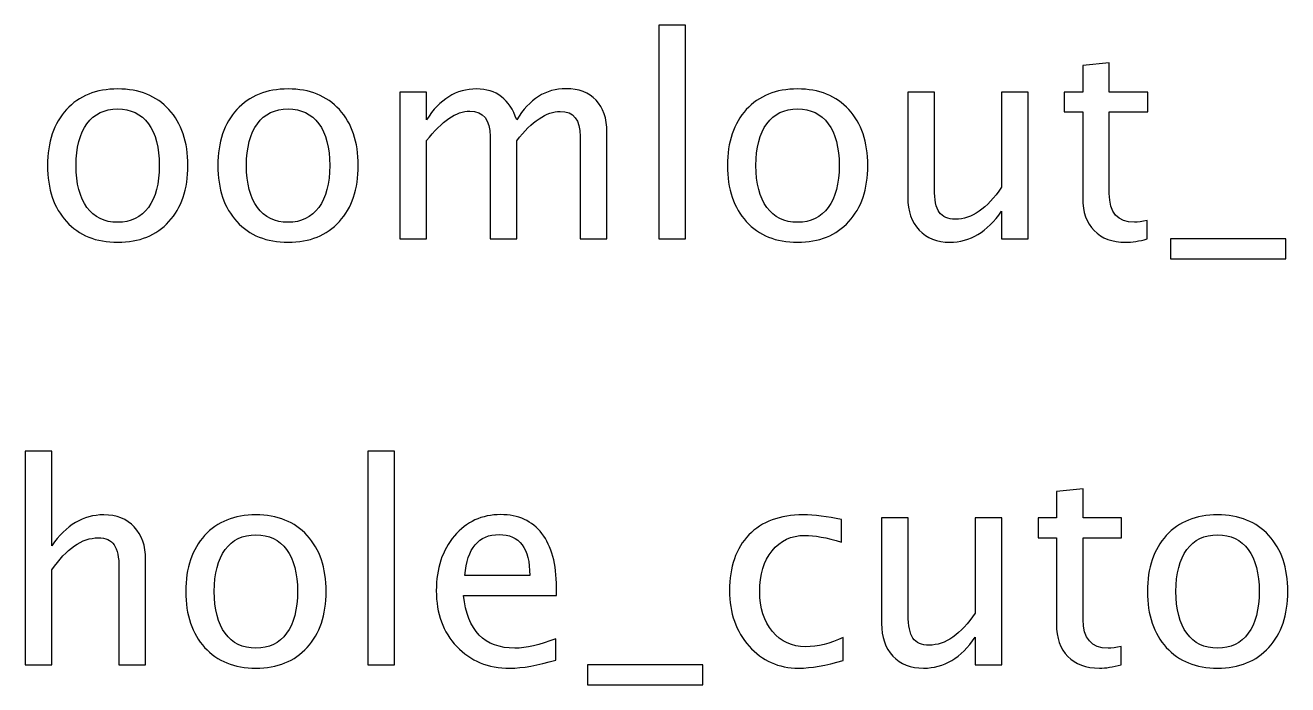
# Model space of a CAD drawing. Header units: centimetres. Extents: x -42.5 to 44.4, y -43.5 to 43.2.
# Drawn here: x -0.624 to 1.303, y 5.182 to 6.189 of the extents above; entities that cross this region are included whole.
import ezdxf

# ---------------------------------------------------------------- set-up
doc = ezdxf.new("R2010")
doc.units = ezdxf.units.CM
doc.header["$MEASUREMENT"] = 0
doc.layers.add('Layer 1', color=7, linetype='Continuous')

msp = doc.modelspace()

# ---------------------------------------------------------------- linework, layer by layer
at = {"layer": 'Layer 1'}
for points, knots in [([(0.34312, 5.86265), (0.34312, 5.86265), (0.34312, 6.18904), (0.34312, 6.18904), (0.34312, 6.18904), (0.34312, 6.18904), (0.38376, 6.18904), (0.38376, 6.18904), (0.38376, 6.18904), (0.38376, 6.18904), (0.38376, 5.86265), (0.38376, 5.86265), (0.38376, 5.86265), (0.38376, 5.86265), (0.34312, 5.86265), (0.34312, 5.86265)], [0, 0, 0, 0, 0.2, 0.2, 0.2, 0.2, 0.4, 0.4, 0.4, 0.4, 0.6, 0.6, 0.6, 0.6, 1, 1, 1, 1]), ([(1.08861, 5.86272), (1.07605, 5.85926), (1.06511, 5.85757), (1.05587, 5.85757), (1.05587, 5.85757), (1.03513, 5.85757), (1.01897, 5.8635), (1.0074, 5.87535), (1.0074, 5.87535), (0.99576, 5.8872), (0.98997, 5.90364), (0.98997, 5.92474), (0.98997, 5.92474), (0.98997, 5.92474), (0.98997, 6.05654), (0.98997, 6.05654), (0.98997, 6.05654), (0.98997, 6.05654), (0.96189, 6.05654), (0.96189, 6.05654), (0.96189, 6.05654), (0.96189, 6.05654), (0.96189, 6.08701), (0.96189, 6.08701), (0.96189, 6.08701), (0.96189, 6.08701), (0.98997, 6.08701), (0.98997, 6.08701), (0.98997, 6.08701), (0.98997, 6.08701), (0.98997, 6.12758), (0.98997, 6.12758), (0.98997, 6.12758), (0.98997, 6.12758), (1.03061, 6.13146), (1.03061, 6.13146), (1.03061, 6.13146), (1.03061, 6.13146), (1.03061, 6.08701), (1.03061, 6.08701), (1.03061, 6.08701), (1.03061, 6.08701), (1.08946, 6.08701), (1.08946, 6.08701), (1.08946, 6.08701), (1.08946, 6.08701), (1.08946, 6.05654), (1.08946, 6.05654), (1.08946, 6.05654), (1.08946, 6.05654), (1.03061, 6.05654), (1.03061, 6.05654), (1.03061, 6.05654), (1.03061, 6.05654), (1.03061, 5.93208), (1.03061, 5.93208), (1.03061, 5.93208), (1.03061, 5.90273), (1.04338, 5.88805), (1.06885, 5.88805), (1.06885, 5.88805), (1.07429, 5.88805), (1.08085, 5.88897), (1.08861, 5.89073), (1.08861, 5.89073), (1.08861, 5.89073), (1.08861, 5.86272), (1.08861, 5.86272)], [0, 0, 0, 0, 0.0555556, 0.0555556, 0.0555556, 0.0555556, 0.1111111, 0.1111111, 0.1111111, 0.1111111, 0.1666667, 0.1666667, 0.1666667, 0.1666667, 0.2222222, 0.2222222, 0.2222222, 0.2222222, 0.2777778, 0.2777778, 0.2777778, 0.2777778, 0.3333333, 0.3333333, 0.3333333, 0.3333333, 0.3888889, 0.3888889, 0.3888889, 0.3888889, 0.4444444, 0.4444444, 0.4444444, 0.4444444, 0.5, 0.5, 0.5, 0.5, 0.5555556, 0.5555556, 0.5555556, 0.5555556, 0.6111111, 0.6111111, 0.6111111, 0.6111111, 0.6666667, 0.6666667, 0.6666667, 0.6666667, 0.7222222, 0.7222222, 0.7222222, 0.7222222, 0.7777778, 0.7777778, 0.7777778, 0.7777778, 0.8333333, 0.8333333, 0.8333333, 0.8333333, 0.8888889, 0.8888889, 0.8888889, 0.8888889, 1, 1, 1, 1]), ([(-0.48295, 5.85757), (-0.5159, 5.85757), (-0.542, 5.86808), (-0.56119, 5.88911), (-0.56119, 5.88911), (-0.58045, 5.91013), (-0.59005, 5.93871), (-0.59005, 5.97476), (-0.59005, 5.97476), (-0.59005, 6.01074), (-0.58045, 6.03925), (-0.56119, 6.0602), (-0.56119, 6.0602), (-0.542, 6.08116), (-0.5159, 6.09167), (-0.48295, 6.09167), (-0.48295, 6.09167), (-0.45, 6.09167), (-0.42389, 6.08116), (-0.4047, 6.0602), (-0.4047, 6.0602), (-0.38544, 6.03925), (-0.37585, 6.01074), (-0.37585, 5.97476), (-0.37585, 5.97476), (-0.37585, 5.93871), (-0.38544, 5.91013), (-0.4047, 5.88911), (-0.4047, 5.88911), (-0.42389, 5.86808), (-0.45, 5.85757), (-0.48295, 5.85757)], [0, 0, 0, 0, 0.1111111, 0.1111111, 0.1111111, 0.1111111, 0.2222222, 0.2222222, 0.2222222, 0.2222222, 0.3333333, 0.3333333, 0.3333333, 0.3333333, 0.4444444, 0.4444444, 0.4444444, 0.4444444, 0.5555556, 0.5555556, 0.5555556, 0.5555556, 0.6666667, 0.6666667, 0.6666667, 0.6666667, 0.7777778, 0.7777778, 0.7777778, 0.7777778, 1, 1, 1, 1]), ([(-0.22288, 5.85757), (-0.25583, 5.85757), (-0.28193, 5.86808), (-0.30112, 5.88911), (-0.30112, 5.88911), (-0.32038, 5.91013), (-0.32998, 5.93871), (-0.32998, 5.97476), (-0.32998, 5.97476), (-0.32998, 6.01074), (-0.32038, 6.03925), (-0.30112, 6.0602), (-0.30112, 6.0602), (-0.28193, 6.08116), (-0.25583, 6.09167), (-0.22288, 6.09167), (-0.22288, 6.09167), (-0.18993, 6.09167), (-0.16382, 6.08116), (-0.14463, 6.0602), (-0.14463, 6.0602), (-0.12537, 6.03925), (-0.11578, 6.01074), (-0.11578, 5.97476), (-0.11578, 5.97476), (-0.11578, 5.93871), (-0.12537, 5.91013), (-0.14463, 5.88911), (-0.14463, 5.88911), (-0.16382, 5.86808), (-0.18993, 5.85757), (-0.22288, 5.85757)], [0, 0, 0, 0, 0.1111111, 0.1111111, 0.1111111, 0.1111111, 0.2222222, 0.2222222, 0.2222222, 0.2222222, 0.3333333, 0.3333333, 0.3333333, 0.3333333, 0.4444444, 0.4444444, 0.4444444, 0.4444444, 0.5555556, 0.5555556, 0.5555556, 0.5555556, 0.6666667, 0.6666667, 0.6666667, 0.6666667, 0.7777778, 0.7777778, 0.7777778, 0.7777778, 1, 1, 1, 1]), ([(-0.05213, 5.86265), (-0.05213, 5.86265), (-0.05213, 6.08701), (-0.05213, 6.08701), (-0.05213, 6.08701), (-0.05213, 6.08701), (-0.01149, 6.08701), (-0.01149, 6.08701), (-0.01149, 6.08701), (-0.01149, 6.08701), (-0.01149, 6.04461), (-0.01149, 6.04461), (-0.01149, 6.04461), (0.00834, 6.07601), (0.03374, 6.09167), (0.06485, 6.09167), (0.06485, 6.09167), (0.09484, 6.09167), (0.11523, 6.07601), (0.12609, 6.04461), (0.12609, 6.04461), (0.14535, 6.07629), (0.17047, 6.09209), (0.2013, 6.09209), (0.2013, 6.09209), (0.22099, 6.09209), (0.2363, 6.08631), (0.24723, 6.07467), (0.24723, 6.07467), (0.25817, 6.06303), (0.26367, 6.04673), (0.26367, 6.02577), (0.26367, 6.02577), (0.26367, 6.02577), (0.26367, 5.86265), (0.26367, 5.86265), (0.26367, 5.86265), (0.26367, 5.86265), (0.22303, 5.86265), (0.22303, 5.86265), (0.22303, 5.86265), (0.22303, 5.86265), (0.22303, 6.01907), (0.22303, 6.01907), (0.22303, 6.01907), (0.22303, 6.04461), (0.21287, 6.05738), (0.19255, 6.05738), (0.19255, 6.05738), (0.17146, 6.05738), (0.1493, 6.04249), (0.12609, 6.01265), (0.12609, 6.01265), (0.12609, 6.01265), (0.12609, 5.86265), (0.12609, 5.86265), (0.12609, 5.86265), (0.12609, 5.86265), (0.08545, 5.86265), (0.08545, 5.86265), (0.08545, 5.86265), (0.08545, 5.86265), (0.08545, 6.01921), (0.08545, 6.01921), (0.08545, 6.01921), (0.08545, 6.04496), (0.07515, 6.05781), (0.05448, 6.05781), (0.05448, 6.05781), (0.03395, 6.05781), (0.01193, 6.04285), (-0.01149, 6.01286), (-0.01149, 6.01286), (-0.01149, 6.01286), (-0.01149, 5.86265), (-0.01149, 5.86265), (-0.01149, 5.86265), (-0.01149, 5.86265), (-0.05213, 5.86265), (-0.05213, 5.86265)], [0, 0, 0, 0, 0.047619, 0.047619, 0.047619, 0.047619, 0.0952381, 0.0952381, 0.0952381, 0.0952381, 0.1428571, 0.1428571, 0.1428571, 0.1428571, 0.1904762, 0.1904762, 0.1904762, 0.1904762, 0.2380952, 0.2380952, 0.2380952, 0.2380952, 0.2857143, 0.2857143, 0.2857143, 0.2857143, 0.3333333, 0.3333333, 0.3333333, 0.3333333, 0.3809524, 0.3809524, 0.3809524, 0.3809524, 0.4285714, 0.4285714, 0.4285714, 0.4285714, 0.4761905, 0.4761905, 0.4761905, 0.4761905, 0.5238095, 0.5238095, 0.5238095, 0.5238095, 0.5714286, 0.5714286, 0.5714286, 0.5714286, 0.6190476, 0.6190476, 0.6190476, 0.6190476, 0.6666667, 0.6666667, 0.6666667, 0.6666667, 0.7142857, 0.7142857, 0.7142857, 0.7142857, 0.7619048, 0.7619048, 0.7619048, 0.7619048, 0.8095238, 0.8095238, 0.8095238, 0.8095238, 0.8571429, 0.8571429, 0.8571429, 0.8571429, 0.9047619, 0.9047619, 0.9047619, 0.9047619, 1, 1, 1, 1]), ([(0.55478, 5.85757), (0.52183, 5.85757), (0.49573, 5.86808), (0.47654, 5.88911), (0.47654, 5.88911), (0.45728, 5.91013), (0.44768, 5.93871), (0.44768, 5.97476), (0.44768, 5.97476), (0.44768, 6.01074), (0.45728, 6.03925), (0.47654, 6.0602), (0.47654, 6.0602), (0.49573, 6.08116), (0.52183, 6.09167), (0.55478, 6.09167), (0.55478, 6.09167), (0.58773, 6.09167), (0.61384, 6.08116), (0.63303, 6.0602), (0.63303, 6.0602), (0.65229, 6.03925), (0.66188, 6.01074), (0.66188, 5.97476), (0.66188, 5.97476), (0.66188, 5.93871), (0.65229, 5.91013), (0.63303, 5.88911), (0.63303, 5.88911), (0.61384, 5.86808), (0.58773, 5.85757), (0.55478, 5.85757)], [0, 0, 0, 0, 0.1111111, 0.1111111, 0.1111111, 0.1111111, 0.2222222, 0.2222222, 0.2222222, 0.2222222, 0.3333333, 0.3333333, 0.3333333, 0.3333333, 0.4444444, 0.4444444, 0.4444444, 0.4444444, 0.5555556, 0.5555556, 0.5555556, 0.5555556, 0.6666667, 0.6666667, 0.6666667, 0.6666667, 0.7777778, 0.7777778, 0.7777778, 0.7777778, 1, 1, 1, 1]), ([(0.86608, 5.86265), (0.86608, 5.86265), (0.86608, 5.90484), (0.86608, 5.90484), (0.86608, 5.90484), (0.84441, 5.8733), (0.8181, 5.85757), (0.78719, 5.85757), (0.78719, 5.85757), (0.76758, 5.85757), (0.75199, 5.86371), (0.74042, 5.87606), (0.74042, 5.87606), (0.72878, 5.8884), (0.72299, 5.90498), (0.72299, 5.92594), (0.72299, 5.92594), (0.72299, 5.92594), (0.72299, 6.08701), (0.72299, 6.08701), (0.72299, 6.08701), (0.72299, 6.08701), (0.76363, 6.08701), (0.76363, 6.08701), (0.76363, 6.08701), (0.76363, 6.08701), (0.76363, 5.9392), (0.76363, 5.9392), (0.76363, 5.9392), (0.76363, 5.92234), (0.7661, 5.91042), (0.77097, 5.90336), (0.77097, 5.90336), (0.77591, 5.89623), (0.78409, 5.89271), (0.79559, 5.89271), (0.79559, 5.89271), (0.82043, 5.89271), (0.84399, 5.909), (0.86608, 5.94167), (0.86608, 5.94167), (0.86608, 5.94167), (0.86608, 6.08701), (0.86608, 6.08701), (0.86608, 6.08701), (0.86608, 6.08701), (0.90671, 6.08701), (0.90671, 6.08701), (0.90671, 6.08701), (0.90671, 6.08701), (0.90671, 5.86265), (0.90671, 5.86265), (0.90671, 5.86265), (0.90671, 5.86265), (0.86608, 5.86265), (0.86608, 5.86265)], [0, 0, 0, 0, 0.0666667, 0.0666667, 0.0666667, 0.0666667, 0.1333333, 0.1333333, 0.1333333, 0.1333333, 0.2, 0.2, 0.2, 0.2, 0.2666667, 0.2666667, 0.2666667, 0.2666667, 0.3333333, 0.3333333, 0.3333333, 0.3333333, 0.4, 0.4, 0.4, 0.4, 0.4666667, 0.4666667, 0.4666667, 0.4666667, 0.5333333, 0.5333333, 0.5333333, 0.5333333, 0.6, 0.6, 0.6, 0.6, 0.6666667, 0.6666667, 0.6666667, 0.6666667, 0.7333333, 0.7333333, 0.7333333, 0.7333333, 0.8, 0.8, 0.8, 0.8, 0.8666667, 0.8666667, 0.8666667, 0.8666667, 1, 1, 1, 1]), ([(-0.48302, 5.88805), (-0.46291, 5.88805), (-0.44725, 5.8956), (-0.4361, 5.91077), (-0.4361, 5.91077), (-0.42502, 5.92587), (-0.41945, 5.94725), (-0.41945, 5.97476), (-0.41945, 5.97476), (-0.41945, 6.00221), (-0.42502, 6.02352), (-0.4361, 6.03861), (-0.4361, 6.03861), (-0.44725, 6.05364), (-0.46291, 6.06119), (-0.48302, 6.06119), (-0.48302, 6.06119), (-0.5032, 6.06119), (-0.51886, 6.05364), (-0.52987, 6.03861), (-0.52987, 6.03861), (-0.54094, 6.02352), (-0.54645, 6.00221), (-0.54645, 5.97476), (-0.54645, 5.97476), (-0.54645, 5.94725), (-0.54094, 5.92587), (-0.52987, 5.91077), (-0.52987, 5.91077), (-0.51886, 5.8956), (-0.5032, 5.88805), (-0.48302, 5.88805)], [0, 0, 0, 0, 0.1111111, 0.1111111, 0.1111111, 0.1111111, 0.2222222, 0.2222222, 0.2222222, 0.2222222, 0.3333333, 0.3333333, 0.3333333, 0.3333333, 0.4444444, 0.4444444, 0.4444444, 0.4444444, 0.5555556, 0.5555556, 0.5555556, 0.5555556, 0.6666667, 0.6666667, 0.6666667, 0.6666667, 0.7777778, 0.7777778, 0.7777778, 0.7777778, 1, 1, 1, 1]), ([(-0.22295, 5.88805), (-0.20284, 5.88805), (-0.18718, 5.8956), (-0.17603, 5.91077), (-0.17603, 5.91077), (-0.16495, 5.92587), (-0.15938, 5.94725), (-0.15938, 5.97476), (-0.15938, 5.97476), (-0.15938, 6.00221), (-0.16495, 6.02352), (-0.17603, 6.03861), (-0.17603, 6.03861), (-0.18718, 6.05364), (-0.20284, 6.06119), (-0.22295, 6.06119), (-0.22295, 6.06119), (-0.24313, 6.06119), (-0.25879, 6.05364), (-0.2698, 6.03861), (-0.2698, 6.03861), (-0.28087, 6.02352), (-0.28638, 6.00221), (-0.28638, 5.97476), (-0.28638, 5.97476), (-0.28638, 5.94725), (-0.28087, 5.92587), (-0.2698, 5.91077), (-0.2698, 5.91077), (-0.25879, 5.8956), (-0.24313, 5.88805), (-0.22295, 5.88805)], [0, 0, 0, 0, 0.1111111, 0.1111111, 0.1111111, 0.1111111, 0.2222222, 0.2222222, 0.2222222, 0.2222222, 0.3333333, 0.3333333, 0.3333333, 0.3333333, 0.4444444, 0.4444444, 0.4444444, 0.4444444, 0.5555556, 0.5555556, 0.5555556, 0.5555556, 0.6666667, 0.6666667, 0.6666667, 0.6666667, 0.7777778, 0.7777778, 0.7777778, 0.7777778, 1, 1, 1, 1]), ([(0.55471, 5.88805), (0.57482, 5.88805), (0.59048, 5.8956), (0.60163, 5.91077), (0.60163, 5.91077), (0.61271, 5.92587), (0.61828, 5.94725), (0.61828, 5.97476), (0.61828, 5.97476), (0.61828, 6.00221), (0.61271, 6.02352), (0.60163, 6.03861), (0.60163, 6.03861), (0.59048, 6.05364), (0.57482, 6.06119), (0.55471, 6.06119), (0.55471, 6.06119), (0.53453, 6.06119), (0.51887, 6.05364), (0.50786, 6.03861), (0.50786, 6.03861), (0.49679, 6.02352), (0.49128, 6.00221), (0.49128, 5.97476), (0.49128, 5.97476), (0.49128, 5.94725), (0.49679, 5.92587), (0.50786, 5.91077), (0.50786, 5.91077), (0.51887, 5.8956), (0.53453, 5.88805), (0.55471, 5.88805)], [0, 0, 0, 0, 0.1111111, 0.1111111, 0.1111111, 0.1111111, 0.2222222, 0.2222222, 0.2222222, 0.2222222, 0.3333333, 0.3333333, 0.3333333, 0.3333333, 0.4444444, 0.4444444, 0.4444444, 0.4444444, 0.5555556, 0.5555556, 0.5555556, 0.5555556, 0.6666667, 0.6666667, 0.6666667, 0.6666667, 0.7777778, 0.7777778, 0.7777778, 0.7777778, 1, 1, 1, 1]), ([(1.12375, 5.83217), (1.12375, 5.83217), (1.12375, 5.86265), (1.12375, 5.86265), (1.12375, 5.86265), (1.12375, 5.86265), (1.29986, 5.86265), (1.29986, 5.86265), (1.29986, 5.86265), (1.29986, 5.86265), (1.29986, 5.83217), (1.29986, 5.83217), (1.29986, 5.83217), (1.29986, 5.83217), (1.12375, 5.83217), (1.12375, 5.83217)], [0, 0, 0, 0, 0.2, 0.2, 0.2, 0.2, 0.4, 0.4, 0.4, 0.4, 0.6, 0.6, 0.6, 0.6, 1, 1, 1, 1]), ([(-0.62407, 5.21213), (-0.62407, 5.21213), (-0.62407, 5.53852), (-0.62407, 5.53852), (-0.62407, 5.53852), (-0.62407, 5.53852), (-0.58343, 5.53852), (-0.58343, 5.53852), (-0.58343, 5.53852), (-0.58343, 5.53852), (-0.58343, 5.39409), (-0.58343, 5.39409), (-0.58343, 5.39409), (-0.56191, 5.42549), (-0.53552, 5.44115), (-0.50434, 5.44115), (-0.50434, 5.44115), (-0.48472, 5.44115), (-0.46913, 5.43501), (-0.45763, 5.42267), (-0.45763, 5.42267), (-0.44613, 5.41039), (-0.44035, 5.39381), (-0.44035, 5.37307), (-0.44035, 5.37307), (-0.44035, 5.37307), (-0.44035, 5.21213), (-0.44035, 5.21213), (-0.44035, 5.21213), (-0.44035, 5.21213), (-0.48098, 5.21213), (-0.48098, 5.21213), (-0.48098, 5.21213), (-0.48098, 5.21213), (-0.48098, 5.3598), (-0.48098, 5.3598), (-0.48098, 5.3598), (-0.48098, 5.37645), (-0.48345, 5.38831), (-0.48832, 5.39536), (-0.48832, 5.39536), (-0.49326, 5.40249), (-0.50138, 5.40602), (-0.51273, 5.40602), (-0.51273, 5.40602), (-0.53771, 5.40602), (-0.56128, 5.38972), (-0.58343, 5.35712), (-0.58343, 5.35712), (-0.58343, 5.35712), (-0.58343, 5.21213), (-0.58343, 5.21213), (-0.58343, 5.21213), (-0.58343, 5.21213), (-0.62407, 5.21213), (-0.62407, 5.21213)], [0, 0, 0, 0, 0.0666667, 0.0666667, 0.0666667, 0.0666667, 0.1333333, 0.1333333, 0.1333333, 0.1333333, 0.2, 0.2, 0.2, 0.2, 0.2666667, 0.2666667, 0.2666667, 0.2666667, 0.3333333, 0.3333333, 0.3333333, 0.3333333, 0.4, 0.4, 0.4, 0.4, 0.4666667, 0.4666667, 0.4666667, 0.4666667, 0.5333333, 0.5333333, 0.5333333, 0.5333333, 0.6, 0.6, 0.6, 0.6, 0.6666667, 0.6666667, 0.6666667, 0.6666667, 0.7333333, 0.7333333, 0.7333333, 0.7333333, 0.8, 0.8, 0.8, 0.8, 0.8666667, 0.8666667, 0.8666667, 0.8666667, 1, 1, 1, 1]), ([(-0.10125, 5.21213), (-0.10125, 5.21213), (-0.10125, 5.53852), (-0.10125, 5.53852), (-0.10125, 5.53852), (-0.10125, 5.53852), (-0.06061, 5.53852), (-0.06061, 5.53852), (-0.06061, 5.53852), (-0.06061, 5.53852), (-0.06061, 5.21213), (-0.06061, 5.21213), (-0.06061, 5.21213), (-0.06061, 5.21213), (-0.10125, 5.21213), (-0.10125, 5.21213)], [0, 0, 0, 0, 0.2, 0.2, 0.2, 0.2, 0.4, 0.4, 0.4, 0.4, 0.6, 0.6, 0.6, 0.6, 1, 1, 1, 1]), ([(1.04853, 5.2122), (1.03597, 5.20874), (1.02503, 5.20705), (1.01579, 5.20705), (1.01579, 5.20705), (0.99505, 5.20705), (0.97889, 5.21298), (0.96732, 5.22483), (0.96732, 5.22483), (0.95568, 5.23668), (0.94989, 5.25312), (0.94989, 5.27422), (0.94989, 5.27422), (0.94989, 5.27422), (0.94989, 5.40602), (0.94989, 5.40602), (0.94989, 5.40602), (0.94989, 5.40602), (0.92181, 5.40602), (0.92181, 5.40602), (0.92181, 5.40602), (0.92181, 5.40602), (0.92181, 5.43649), (0.92181, 5.43649), (0.92181, 5.43649), (0.92181, 5.43649), (0.94989, 5.43649), (0.94989, 5.43649), (0.94989, 5.43649), (0.94989, 5.43649), (0.94989, 5.47706), (0.94989, 5.47706), (0.94989, 5.47706), (0.94989, 5.47706), (0.99053, 5.48094), (0.99053, 5.48094), (0.99053, 5.48094), (0.99053, 5.48094), (0.99053, 5.43649), (0.99053, 5.43649), (0.99053, 5.43649), (0.99053, 5.43649), (1.04938, 5.43649), (1.04938, 5.43649), (1.04938, 5.43649), (1.04938, 5.43649), (1.04938, 5.40602), (1.04938, 5.40602), (1.04938, 5.40602), (1.04938, 5.40602), (0.99053, 5.40602), (0.99053, 5.40602), (0.99053, 5.40602), (0.99053, 5.40602), (0.99053, 5.28156), (0.99053, 5.28156), (0.99053, 5.28156), (0.99053, 5.25221), (1.0033, 5.23753), (1.02877, 5.23753), (1.02877, 5.23753), (1.03421, 5.23753), (1.04077, 5.23845), (1.04853, 5.24021), (1.04853, 5.24021), (1.04853, 5.24021), (1.04853, 5.2122), (1.04853, 5.2122)], [0, 0, 0, 0, 0.0555556, 0.0555556, 0.0555556, 0.0555556, 0.1111111, 0.1111111, 0.1111111, 0.1111111, 0.1666667, 0.1666667, 0.1666667, 0.1666667, 0.2222222, 0.2222222, 0.2222222, 0.2222222, 0.2777778, 0.2777778, 0.2777778, 0.2777778, 0.3333333, 0.3333333, 0.3333333, 0.3333333, 0.3888889, 0.3888889, 0.3888889, 0.3888889, 0.4444444, 0.4444444, 0.4444444, 0.4444444, 0.5, 0.5, 0.5, 0.5, 0.5555556, 0.5555556, 0.5555556, 0.5555556, 0.6111111, 0.6111111, 0.6111111, 0.6111111, 0.6666667, 0.6666667, 0.6666667, 0.6666667, 0.7222222, 0.7222222, 0.7222222, 0.7222222, 0.7777778, 0.7777778, 0.7777778, 0.7777778, 0.8333333, 0.8333333, 0.8333333, 0.8333333, 0.8888889, 0.8888889, 0.8888889, 0.8888889, 1, 1, 1, 1]), ([(-0.272, 5.20705), (-0.30495, 5.20705), (-0.33105, 5.21756), (-0.35024, 5.23859), (-0.35024, 5.23859), (-0.3695, 5.25961), (-0.3791, 5.28819), (-0.3791, 5.32424), (-0.3791, 5.32424), (-0.3791, 5.36022), (-0.3695, 5.38873), (-0.35024, 5.40968), (-0.35024, 5.40968), (-0.33105, 5.43064), (-0.30495, 5.44115), (-0.272, 5.44115), (-0.272, 5.44115), (-0.23905, 5.44115), (-0.21294, 5.43064), (-0.19375, 5.40968), (-0.19375, 5.40968), (-0.17449, 5.38873), (-0.1649, 5.36022), (-0.1649, 5.32424), (-0.1649, 5.32424), (-0.1649, 5.28819), (-0.17449, 5.25961), (-0.19375, 5.23859), (-0.19375, 5.23859), (-0.21294, 5.21756), (-0.23905, 5.20705), (-0.272, 5.20705)], [0, 0, 0, 0, 0.1111111, 0.1111111, 0.1111111, 0.1111111, 0.2222222, 0.2222222, 0.2222222, 0.2222222, 0.3333333, 0.3333333, 0.3333333, 0.3333333, 0.4444444, 0.4444444, 0.4444444, 0.4444444, 0.5555556, 0.5555556, 0.5555556, 0.5555556, 0.6666667, 0.6666667, 0.6666667, 0.6666667, 0.7777778, 0.7777778, 0.7777778, 0.7777778, 1, 1, 1, 1]), ([(0.18577, 5.21933), (0.15846, 5.21114), (0.13511, 5.20705), (0.11563, 5.20705), (0.11563, 5.20705), (0.0824, 5.20705), (0.05538, 5.21806), (0.03457, 5.24), (0.03457, 5.24), (0.01375, 5.26194), (0.00331, 5.29038), (0.00331, 5.32537), (0.00331, 5.32537), (0.00331, 5.35931), (0.01248, 5.38718), (0.0309, 5.40898), (0.0309, 5.40898), (0.04931, 5.43071), (0.07288, 5.44157), (0.10159, 5.44157), (0.10159, 5.44157), (0.12876, 5.44157), (0.14978, 5.43191), (0.1646, 5.41258), (0.1646, 5.41258), (0.17942, 5.39324), (0.18682, 5.36587), (0.18682, 5.33038), (0.18682, 5.33038), (0.18682, 5.33038), (0.18661, 5.31796), (0.18661, 5.31796), (0.18661, 5.31796), (0.18661, 5.31796), (0.0448, 5.31796), (0.0448, 5.31796), (0.0448, 5.31796), (0.05072, 5.26434), (0.0769, 5.23753), (0.12325, 5.23753), (0.12325, 5.23753), (0.14026, 5.23753), (0.16107, 5.24233), (0.18577, 5.25192), (0.18577, 5.25192), (0.18577, 5.25192), (0.18577, 5.21933), (0.18577, 5.21933)], [0, 0, 0, 0, 0.0769231, 0.0769231, 0.0769231, 0.0769231, 0.1538462, 0.1538462, 0.1538462, 0.1538462, 0.2307692, 0.2307692, 0.2307692, 0.2307692, 0.3076923, 0.3076923, 0.3076923, 0.3076923, 0.3846154, 0.3846154, 0.3846154, 0.3846154, 0.4615385, 0.4615385, 0.4615385, 0.4615385, 0.5384615, 0.5384615, 0.5384615, 0.5384615, 0.6153846, 0.6153846, 0.6153846, 0.6153846, 0.6923077, 0.6923077, 0.6923077, 0.6923077, 0.7692308, 0.7692308, 0.7692308, 0.7692308, 0.8461538, 0.8461538, 0.8461538, 0.8461538, 1, 1, 1, 1]), ([(0.62442, 5.2189), (0.5981, 5.211), (0.57538, 5.20705), (0.55626, 5.20705), (0.55626, 5.20705), (0.52592, 5.20705), (0.5008, 5.21827), (0.48084, 5.24063), (0.48084, 5.24063), (0.46087, 5.26307), (0.45085, 5.29136), (0.45085, 5.32544), (0.45085, 5.32544), (0.45085, 5.36185), (0.46073, 5.39028), (0.48048, 5.4106), (0.48048, 5.4106), (0.50024, 5.43099), (0.52783, 5.44115), (0.56324, 5.44115), (0.56324, 5.44115), (0.58067, 5.44115), (0.60029, 5.43875), (0.62188, 5.43395), (0.62188, 5.43395), (0.62188, 5.43395), (0.62188, 5.39967), (0.62188, 5.39967), (0.62188, 5.39967), (0.59894, 5.40644), (0.58025, 5.40983), (0.56585, 5.40983), (0.56585, 5.40983), (0.54497, 5.40983), (0.52825, 5.40199), (0.51576, 5.3864), (0.51576, 5.3864), (0.50327, 5.37081), (0.49699, 5.34999), (0.49699, 5.32403), (0.49699, 5.32403), (0.49699, 5.29884), (0.50348, 5.27852), (0.5164, 5.26293), (0.5164, 5.26293), (0.52931, 5.24741), (0.54617, 5.23965), (0.56712, 5.23965), (0.56712, 5.23965), (0.58568, 5.23965), (0.60473, 5.24444), (0.62442, 5.25404), (0.62442, 5.25404), (0.62442, 5.25404), (0.62442, 5.2189), (0.62442, 5.2189)], [0, 0, 0, 0, 0.0666667, 0.0666667, 0.0666667, 0.0666667, 0.1333333, 0.1333333, 0.1333333, 0.1333333, 0.2, 0.2, 0.2, 0.2, 0.2666667, 0.2666667, 0.2666667, 0.2666667, 0.3333333, 0.3333333, 0.3333333, 0.3333333, 0.4, 0.4, 0.4, 0.4, 0.4666667, 0.4666667, 0.4666667, 0.4666667, 0.5333333, 0.5333333, 0.5333333, 0.5333333, 0.6, 0.6, 0.6, 0.6, 0.6666667, 0.6666667, 0.6666667, 0.6666667, 0.7333333, 0.7333333, 0.7333333, 0.7333333, 0.8, 0.8, 0.8, 0.8, 0.8666667, 0.8666667, 0.8666667, 0.8666667, 1, 1, 1, 1]), ([(0.826, 5.21213), (0.826, 5.21213), (0.826, 5.25432), (0.826, 5.25432), (0.826, 5.25432), (0.80433, 5.22278), (0.77802, 5.20705), (0.74711, 5.20705), (0.74711, 5.20705), (0.7275, 5.20705), (0.71191, 5.21319), (0.70034, 5.22554), (0.70034, 5.22554), (0.6887, 5.23788), (0.68291, 5.25446), (0.68291, 5.27542), (0.68291, 5.27542), (0.68291, 5.27542), (0.68291, 5.43649), (0.68291, 5.43649), (0.68291, 5.43649), (0.68291, 5.43649), (0.72355, 5.43649), (0.72355, 5.43649), (0.72355, 5.43649), (0.72355, 5.43649), (0.72355, 5.28868), (0.72355, 5.28868), (0.72355, 5.28868), (0.72355, 5.27182), (0.72602, 5.2599), (0.73089, 5.25284), (0.73089, 5.25284), (0.73583, 5.24571), (0.74401, 5.24219), (0.75551, 5.24219), (0.75551, 5.24219), (0.78035, 5.24219), (0.80391, 5.25848), (0.826, 5.29115), (0.826, 5.29115), (0.826, 5.29115), (0.826, 5.43649), (0.826, 5.43649), (0.826, 5.43649), (0.826, 5.43649), (0.86663, 5.43649), (0.86663, 5.43649), (0.86663, 5.43649), (0.86663, 5.43649), (0.86663, 5.21213), (0.86663, 5.21213), (0.86663, 5.21213), (0.86663, 5.21213), (0.826, 5.21213), (0.826, 5.21213)], [0, 0, 0, 0, 0.0666667, 0.0666667, 0.0666667, 0.0666667, 0.1333333, 0.1333333, 0.1333333, 0.1333333, 0.2, 0.2, 0.2, 0.2, 0.2666667, 0.2666667, 0.2666667, 0.2666667, 0.3333333, 0.3333333, 0.3333333, 0.3333333, 0.4, 0.4, 0.4, 0.4, 0.4666667, 0.4666667, 0.4666667, 0.4666667, 0.5333333, 0.5333333, 0.5333333, 0.5333333, 0.6, 0.6, 0.6, 0.6, 0.6666667, 0.6666667, 0.6666667, 0.6666667, 0.7333333, 0.7333333, 0.7333333, 0.7333333, 0.8, 0.8, 0.8, 0.8, 0.8666667, 0.8666667, 0.8666667, 0.8666667, 1, 1, 1, 1]), ([(1.19585, 5.20705), (1.1629, 5.20705), (1.1368, 5.21756), (1.11761, 5.23859), (1.11761, 5.23859), (1.09835, 5.25961), (1.08875, 5.28819), (1.08875, 5.32424), (1.08875, 5.32424), (1.08875, 5.36022), (1.09835, 5.38873), (1.11761, 5.40968), (1.11761, 5.40968), (1.1368, 5.43064), (1.1629, 5.44115), (1.19585, 5.44115), (1.19585, 5.44115), (1.2288, 5.44115), (1.25491, 5.43064), (1.2741, 5.40968), (1.2741, 5.40968), (1.29336, 5.38873), (1.30295, 5.36022), (1.30295, 5.32424), (1.30295, 5.32424), (1.30295, 5.28819), (1.29336, 5.25961), (1.2741, 5.23859), (1.2741, 5.23859), (1.25491, 5.21756), (1.2288, 5.20705), (1.19585, 5.20705)], [0, 0, 0, 0, 0.1111111, 0.1111111, 0.1111111, 0.1111111, 0.2222222, 0.2222222, 0.2222222, 0.2222222, 0.3333333, 0.3333333, 0.3333333, 0.3333333, 0.4444444, 0.4444444, 0.4444444, 0.4444444, 0.5555556, 0.5555556, 0.5555556, 0.5555556, 0.6666667, 0.6666667, 0.6666667, 0.6666667, 0.7777778, 0.7777778, 0.7777778, 0.7777778, 1, 1, 1, 1]), ([(-0.27207, 5.23753), (-0.25196, 5.23753), (-0.2363, 5.24508), (-0.22515, 5.26025), (-0.22515, 5.26025), (-0.21407, 5.27535), (-0.2085, 5.29673), (-0.2085, 5.32424), (-0.2085, 5.32424), (-0.2085, 5.35169), (-0.21407, 5.373), (-0.22515, 5.38809), (-0.22515, 5.38809), (-0.2363, 5.40312), (-0.25196, 5.41067), (-0.27207, 5.41067), (-0.27207, 5.41067), (-0.29225, 5.41067), (-0.30791, 5.40312), (-0.31892, 5.38809), (-0.31892, 5.38809), (-0.32999, 5.373), (-0.3355, 5.35169), (-0.3355, 5.32424), (-0.3355, 5.32424), (-0.3355, 5.29673), (-0.32999, 5.27535), (-0.31892, 5.26025), (-0.31892, 5.26025), (-0.30791, 5.24508), (-0.29225, 5.23753), (-0.27207, 5.23753)], [0, 0, 0, 0, 0.1111111, 0.1111111, 0.1111111, 0.1111111, 0.2222222, 0.2222222, 0.2222222, 0.2222222, 0.3333333, 0.3333333, 0.3333333, 0.3333333, 0.4444444, 0.4444444, 0.4444444, 0.4444444, 0.5555556, 0.5555556, 0.5555556, 0.5555556, 0.6666667, 0.6666667, 0.6666667, 0.6666667, 0.7777778, 0.7777778, 0.7777778, 0.7777778, 1, 1, 1, 1]), ([(0.04691, 5.34844), (0.04691, 5.34844), (0.14597, 5.34844), (0.14597, 5.34844), (0.14597, 5.34844), (0.14597, 5.39021), (0.13038, 5.4111), (0.09926, 5.4111), (0.09926, 5.4111), (0.06794, 5.4111), (0.05051, 5.39021), (0.04691, 5.34844)], [0, 0, 0, 0, 0.25, 0.25, 0.25, 0.25, 0.5, 0.5, 0.5, 0.5, 1, 1, 1, 1]), ([(1.19578, 5.23753), (1.21589, 5.23753), (1.23155, 5.24508), (1.2427, 5.26025), (1.2427, 5.26025), (1.25378, 5.27535), (1.25935, 5.29673), (1.25935, 5.32424), (1.25935, 5.32424), (1.25935, 5.35169), (1.25378, 5.373), (1.2427, 5.38809), (1.2427, 5.38809), (1.23155, 5.40312), (1.21589, 5.41067), (1.19578, 5.41067), (1.19578, 5.41067), (1.1756, 5.41067), (1.15994, 5.40312), (1.14893, 5.38809), (1.14893, 5.38809), (1.13786, 5.373), (1.13235, 5.35169), (1.13235, 5.32424), (1.13235, 5.32424), (1.13235, 5.29673), (1.13786, 5.27535), (1.14893, 5.26025), (1.14893, 5.26025), (1.15994, 5.24508), (1.1756, 5.23753), (1.19578, 5.23753)], [0, 0, 0, 0, 0.1111111, 0.1111111, 0.1111111, 0.1111111, 0.2222222, 0.2222222, 0.2222222, 0.2222222, 0.3333333, 0.3333333, 0.3333333, 0.3333333, 0.4444444, 0.4444444, 0.4444444, 0.4444444, 0.5555556, 0.5555556, 0.5555556, 0.5555556, 0.6666667, 0.6666667, 0.6666667, 0.6666667, 0.7777778, 0.7777778, 0.7777778, 0.7777778, 1, 1, 1, 1]), ([(0.2341, 5.18165), (0.2341, 5.18165), (0.2341, 5.21213), (0.2341, 5.21213), (0.2341, 5.21213), (0.2341, 5.21213), (0.41021, 5.21213), (0.41021, 5.21213), (0.41021, 5.21213), (0.41021, 5.21213), (0.41021, 5.18165), (0.41021, 5.18165), (0.41021, 5.18165), (0.41021, 5.18165), (0.2341, 5.18165), (0.2341, 5.18165)], [0, 0, 0, 0, 0.2, 0.2, 0.2, 0.2, 0.4, 0.4, 0.4, 0.4, 0.6, 0.6, 0.6, 0.6, 1, 1, 1, 1])]:
    msp.add_open_spline(points, degree=3, knots=knots, dxfattribs=at)

doc.saveas('drawing.dxf')
